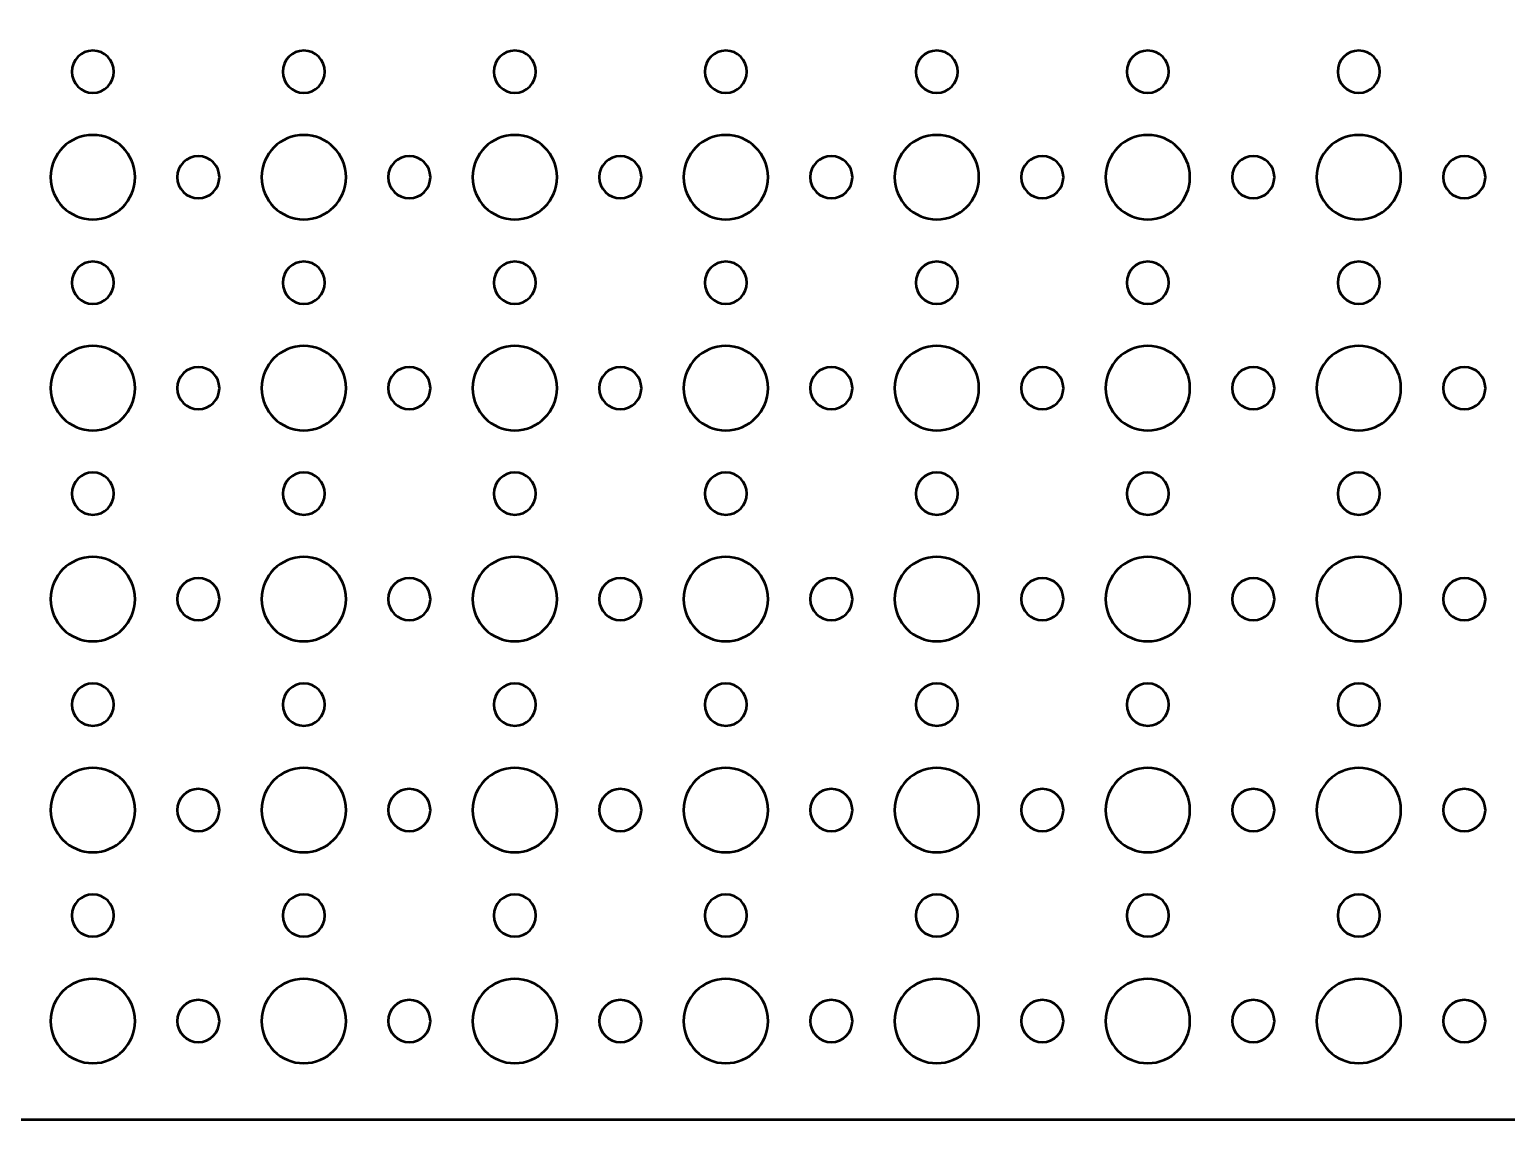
# Model space of a CAD drawing. Header units: centimetres. Extents: x -42 to 42, y -29.9 to 29.9.
# Drawn here: x -31.2 to -20.7, y -29.95 to -22.2 of the extents above; entities that cross this region are included whole.
import ezdxf

# ---------------------------------------------------------------- set-up
doc = ezdxf.new("R2010")
doc.units = ezdxf.units.CM
doc.header["$MEASUREMENT"] = 0
doc.layers.add('Layer 1', color=7, linetype='Continuous')

msp = doc.modelspace()

# ---------------------------------------------------------------- linework, layer by layer
at = {"layer": 'Layer 1', "lineweight": 53}
for points, knots in [([(41.95, 29.45), (41.95, 29.45), (41.95, -29.45), (41.95, -29.45), (41.95, -29.45), (41.95, -29.72614), (41.72614, -29.95), (41.45, -29.95), (41.45, -29.95), (41.45, -29.95), (-41.45, -29.95), (-41.45, -29.95), (-41.45, -29.95), (-41.72614, -29.95), (-41.95, -29.72614), (-41.95, -29.45), (-41.95, -29.45), (-41.95, -29.45), (-41.95, 29.45), (-41.95, 29.45), (-41.95, 29.45), (-41.95, 29.72614), (-41.72614, 29.95), (-41.45, 29.95), (-41.45, 29.95), (-41.45, 29.95), (41.45, 29.95), (41.45, 29.95), (41.45, 29.95), (41.72614, 29.95), (41.95, 29.72614), (41.95, 29.45)], [0, 0, 0, 0, 0.11111111, 0.11111111, 0.11111111, 0.11111111, 0.22222222, 0.22222222, 0.22222222, 0.22222222, 0.33333333, 0.33333333, 0.33333333, 0.33333333, 0.44444444, 0.44444444, 0.44444444, 0.44444444, 0.55555556, 0.55555556, 0.55555556, 0.55555556, 0.66666667, 0.66666667, 0.66666667, 0.66666667, 0.77777778, 0.77777778, 0.77777778, 0.77777778, 1, 1, 1, 1]), ([(-30.75, -22.65), (-30.83284, -22.65), (-30.9, -22.58284), (-30.9, -22.5), (-30.9, -22.5), (-30.9, -22.41716), (-30.83284, -22.35), (-30.75, -22.35), (-30.75, -22.35), (-30.66716, -22.35), (-30.6, -22.41716), (-30.6, -22.5), (-30.6, -22.5), (-30.6, -22.58284), (-30.66716, -22.65), (-30.75, -22.65)], [0, 0, 0, 0, 0.2, 0.2, 0.2, 0.2, 0.4, 0.4, 0.4, 0.4, 0.6, 0.6, 0.6, 0.6, 1, 1, 1, 1]), ([(-29.25, -22.65), (-29.33284, -22.65), (-29.4, -22.58284), (-29.4, -22.5), (-29.4, -22.5), (-29.4, -22.41716), (-29.33284, -22.35), (-29.25, -22.35), (-29.25, -22.35), (-29.16716, -22.35), (-29.1, -22.41716), (-29.1, -22.5), (-29.1, -22.5), (-29.1, -22.58284), (-29.16716, -22.65), (-29.25, -22.65)], [0, 0, 0, 0, 0.2, 0.2, 0.2, 0.2, 0.4, 0.4, 0.4, 0.4, 0.6, 0.6, 0.6, 0.6, 1, 1, 1, 1]), ([(-27.75, -22.65), (-27.83284, -22.65), (-27.9, -22.58284), (-27.9, -22.5), (-27.9, -22.5), (-27.9, -22.41716), (-27.83284, -22.35), (-27.75, -22.35), (-27.75, -22.35), (-27.66716, -22.35), (-27.6, -22.41716), (-27.6, -22.5), (-27.6, -22.5), (-27.6, -22.58284), (-27.66716, -22.65), (-27.75, -22.65)], [0, 0, 0, 0, 0.2, 0.2, 0.2, 0.2, 0.4, 0.4, 0.4, 0.4, 0.6, 0.6, 0.6, 0.6, 1, 1, 1, 1]), ([(-26.25, -22.65), (-26.33284, -22.65), (-26.4, -22.58284), (-26.4, -22.5), (-26.4, -22.5), (-26.4, -22.41716), (-26.33284, -22.35), (-26.25, -22.35), (-26.25, -22.35), (-26.16716, -22.35), (-26.1, -22.41716), (-26.1, -22.5), (-26.1, -22.5), (-26.1, -22.58284), (-26.16716, -22.65), (-26.25, -22.65)], [0, 0, 0, 0, 0.2, 0.2, 0.2, 0.2, 0.4, 0.4, 0.4, 0.4, 0.6, 0.6, 0.6, 0.6, 1, 1, 1, 1]), ([(-24.75, -22.65), (-24.83284, -22.65), (-24.9, -22.58284), (-24.9, -22.5), (-24.9, -22.5), (-24.9, -22.41716), (-24.83284, -22.35), (-24.75, -22.35), (-24.75, -22.35), (-24.66716, -22.35), (-24.6, -22.41716), (-24.6, -22.5), (-24.6, -22.5), (-24.6, -22.58284), (-24.66716, -22.65), (-24.75, -22.65)], [0, 0, 0, 0, 0.2, 0.2, 0.2, 0.2, 0.4, 0.4, 0.4, 0.4, 0.6, 0.6, 0.6, 0.6, 1, 1, 1, 1]), ([(-23.25, -22.65), (-23.33284, -22.65), (-23.4, -22.58284), (-23.4, -22.5), (-23.4, -22.5), (-23.4, -22.41716), (-23.33284, -22.35), (-23.25, -22.35), (-23.25, -22.35), (-23.16716, -22.35), (-23.1, -22.41716), (-23.1, -22.5), (-23.1, -22.5), (-23.1, -22.58284), (-23.16716, -22.65), (-23.25, -22.65)], [0, 0, 0, 0, 0.2, 0.2, 0.2, 0.2, 0.4, 0.4, 0.4, 0.4, 0.6, 0.6, 0.6, 0.6, 1, 1, 1, 1]), ([(-21.75, -22.65), (-21.83284, -22.65), (-21.9, -22.58284), (-21.9, -22.5), (-21.9, -22.5), (-21.9, -22.41716), (-21.83284, -22.35), (-21.75, -22.35), (-21.75, -22.35), (-21.66716, -22.35), (-21.6, -22.41716), (-21.6, -22.5), (-21.6, -22.5), (-21.6, -22.58284), (-21.66716, -22.65), (-21.75, -22.65)], [0, 0, 0, 0, 0.2, 0.2, 0.2, 0.2, 0.4, 0.4, 0.4, 0.4, 0.6, 0.6, 0.6, 0.6, 1, 1, 1, 1]), ([(-30.75, -23.55), (-30.91569, -23.55), (-31.05, -23.41569), (-31.05, -23.25), (-31.05, -23.25), (-31.05, -23.08431), (-30.91569, -22.95), (-30.75, -22.95), (-30.75, -22.95), (-30.58431, -22.95), (-30.45, -23.08431), (-30.45, -23.25), (-30.45, -23.25), (-30.45, -23.41569), (-30.58431, -23.55), (-30.75, -23.55)], [0, 0, 0, 0, 0.2, 0.2, 0.2, 0.2, 0.4, 0.4, 0.4, 0.4, 0.6, 0.6, 0.6, 0.6, 1, 1, 1, 1]), ([(-29.25, -23.55), (-29.41569, -23.55), (-29.55, -23.41569), (-29.55, -23.25), (-29.55, -23.25), (-29.55, -23.08431), (-29.41569, -22.95), (-29.25, -22.95), (-29.25, -22.95), (-29.08431, -22.95), (-28.95, -23.08431), (-28.95, -23.25), (-28.95, -23.25), (-28.95, -23.41569), (-29.08431, -23.55), (-29.25, -23.55)], [0, 0, 0, 0, 0.2, 0.2, 0.2, 0.2, 0.4, 0.4, 0.4, 0.4, 0.6, 0.6, 0.6, 0.6, 1, 1, 1, 1]), ([(-27.75, -23.55), (-27.91569, -23.55), (-28.05, -23.41569), (-28.05, -23.25), (-28.05, -23.25), (-28.05, -23.08431), (-27.91569, -22.95), (-27.75, -22.95), (-27.75, -22.95), (-27.58431, -22.95), (-27.45, -23.08431), (-27.45, -23.25), (-27.45, -23.25), (-27.45, -23.41569), (-27.58431, -23.55), (-27.75, -23.55)], [0, 0, 0, 0, 0.2, 0.2, 0.2, 0.2, 0.4, 0.4, 0.4, 0.4, 0.6, 0.6, 0.6, 0.6, 1, 1, 1, 1]), ([(-26.25, -23.55), (-26.41569, -23.55), (-26.55, -23.41569), (-26.55, -23.25), (-26.55, -23.25), (-26.55, -23.08431), (-26.41569, -22.95), (-26.25, -22.95), (-26.25, -22.95), (-26.08431, -22.95), (-25.95, -23.08431), (-25.95, -23.25), (-25.95, -23.25), (-25.95, -23.41569), (-26.08431, -23.55), (-26.25, -23.55)], [0, 0, 0, 0, 0.2, 0.2, 0.2, 0.2, 0.4, 0.4, 0.4, 0.4, 0.6, 0.6, 0.6, 0.6, 1, 1, 1, 1]), ([(-24.75, -23.55), (-24.91569, -23.55), (-25.05, -23.41569), (-25.05, -23.25), (-25.05, -23.25), (-25.05, -23.08431), (-24.91569, -22.95), (-24.75, -22.95), (-24.75, -22.95), (-24.58431, -22.95), (-24.45, -23.08431), (-24.45, -23.25), (-24.45, -23.25), (-24.45, -23.41569), (-24.58431, -23.55), (-24.75, -23.55)], [0, 0, 0, 0, 0.2, 0.2, 0.2, 0.2, 0.4, 0.4, 0.4, 0.4, 0.6, 0.6, 0.6, 0.6, 1, 1, 1, 1]), ([(-23.25, -23.55), (-23.41569, -23.55), (-23.55, -23.41569), (-23.55, -23.25), (-23.55, -23.25), (-23.55, -23.08431), (-23.41569, -22.95), (-23.25, -22.95), (-23.25, -22.95), (-23.08431, -22.95), (-22.95, -23.08431), (-22.95, -23.25), (-22.95, -23.25), (-22.95, -23.41569), (-23.08431, -23.55), (-23.25, -23.55)], [0, 0, 0, 0, 0.2, 0.2, 0.2, 0.2, 0.4, 0.4, 0.4, 0.4, 0.6, 0.6, 0.6, 0.6, 1, 1, 1, 1]), ([(-21.75, -23.55), (-21.91569, -23.55), (-22.05, -23.41569), (-22.05, -23.25), (-22.05, -23.25), (-22.05, -23.08431), (-21.91569, -22.95), (-21.75, -22.95), (-21.75, -22.95), (-21.58431, -22.95), (-21.45, -23.08431), (-21.45, -23.25), (-21.45, -23.25), (-21.45, -23.41569), (-21.58431, -23.55), (-21.75, -23.55)], [0, 0, 0, 0, 0.2, 0.2, 0.2, 0.2, 0.4, 0.4, 0.4, 0.4, 0.6, 0.6, 0.6, 0.6, 1, 1, 1, 1]), ([(-30, -23.4), (-30.08284, -23.4), (-30.15, -23.33284), (-30.15, -23.25), (-30.15, -23.25), (-30.15, -23.16716), (-30.08284, -23.1), (-30, -23.1), (-30, -23.1), (-29.91716, -23.1), (-29.85, -23.16716), (-29.85, -23.25), (-29.85, -23.25), (-29.85, -23.33284), (-29.91716, -23.4), (-30, -23.4)], [0, 0, 0, 0, 0.2, 0.2, 0.2, 0.2, 0.4, 0.4, 0.4, 0.4, 0.6, 0.6, 0.6, 0.6, 1, 1, 1, 1]), ([(-28.5, -23.4), (-28.58284, -23.4), (-28.65, -23.33284), (-28.65, -23.25), (-28.65, -23.25), (-28.65, -23.16716), (-28.58284, -23.1), (-28.5, -23.1), (-28.5, -23.1), (-28.41716, -23.1), (-28.35, -23.16716), (-28.35, -23.25), (-28.35, -23.25), (-28.35, -23.33284), (-28.41716, -23.4), (-28.5, -23.4)], [0, 0, 0, 0, 0.2, 0.2, 0.2, 0.2, 0.4, 0.4, 0.4, 0.4, 0.6, 0.6, 0.6, 0.6, 1, 1, 1, 1]), ([(-27, -23.4), (-27.08284, -23.4), (-27.15, -23.33284), (-27.15, -23.25), (-27.15, -23.25), (-27.15, -23.16716), (-27.08284, -23.1), (-27, -23.1), (-27, -23.1), (-26.91716, -23.1), (-26.85, -23.16716), (-26.85, -23.25), (-26.85, -23.25), (-26.85, -23.33284), (-26.91716, -23.4), (-27, -23.4)], [0, 0, 0, 0, 0.2, 0.2, 0.2, 0.2, 0.4, 0.4, 0.4, 0.4, 0.6, 0.6, 0.6, 0.6, 1, 1, 1, 1]), ([(-25.5, -23.4), (-25.58284, -23.4), (-25.65, -23.33284), (-25.65, -23.25), (-25.65, -23.25), (-25.65, -23.16716), (-25.58284, -23.1), (-25.5, -23.1), (-25.5, -23.1), (-25.41716, -23.1), (-25.35, -23.16716), (-25.35, -23.25), (-25.35, -23.25), (-25.35, -23.33284), (-25.41716, -23.4), (-25.5, -23.4)], [0, 0, 0, 0, 0.2, 0.2, 0.2, 0.2, 0.4, 0.4, 0.4, 0.4, 0.6, 0.6, 0.6, 0.6, 1, 1, 1, 1]), ([(-24, -23.4), (-24.08284, -23.4), (-24.15, -23.33284), (-24.15, -23.25), (-24.15, -23.25), (-24.15, -23.16716), (-24.08284, -23.1), (-24, -23.1), (-24, -23.1), (-23.91716, -23.1), (-23.85, -23.16716), (-23.85, -23.25), (-23.85, -23.25), (-23.85, -23.33284), (-23.91716, -23.4), (-24, -23.4)], [0, 0, 0, 0, 0.2, 0.2, 0.2, 0.2, 0.4, 0.4, 0.4, 0.4, 0.6, 0.6, 0.6, 0.6, 1, 1, 1, 1]), ([(-22.5, -23.4), (-22.58284, -23.4), (-22.65, -23.33284), (-22.65, -23.25), (-22.65, -23.25), (-22.65, -23.16716), (-22.58284, -23.1), (-22.5, -23.1), (-22.5, -23.1), (-22.41716, -23.1), (-22.35, -23.16716), (-22.35, -23.25), (-22.35, -23.25), (-22.35, -23.33284), (-22.41716, -23.4), (-22.5, -23.4)], [0, 0, 0, 0, 0.2, 0.2, 0.2, 0.2, 0.4, 0.4, 0.4, 0.4, 0.6, 0.6, 0.6, 0.6, 1, 1, 1, 1]), ([(-21, -23.4), (-21.08284, -23.4), (-21.15, -23.33284), (-21.15, -23.25), (-21.15, -23.25), (-21.15, -23.16716), (-21.08284, -23.1), (-21, -23.1), (-21, -23.1), (-20.91716, -23.1), (-20.85, -23.16716), (-20.85, -23.25), (-20.85, -23.25), (-20.85, -23.33284), (-20.91716, -23.4), (-21, -23.4)], [0, 0, 0, 0, 0.2, 0.2, 0.2, 0.2, 0.4, 0.4, 0.4, 0.4, 0.6, 0.6, 0.6, 0.6, 1, 1, 1, 1]), ([(-30.75, -24.15), (-30.83284, -24.15), (-30.9, -24.08284), (-30.9, -24), (-30.9, -24), (-30.9, -23.91716), (-30.83284, -23.85), (-30.75, -23.85), (-30.75, -23.85), (-30.66716, -23.85), (-30.6, -23.91716), (-30.6, -24), (-30.6, -24), (-30.6, -24.08284), (-30.66716, -24.15), (-30.75, -24.15)], [0, 0, 0, 0, 0.2, 0.2, 0.2, 0.2, 0.4, 0.4, 0.4, 0.4, 0.6, 0.6, 0.6, 0.6, 1, 1, 1, 1]), ([(-29.25, -24.15), (-29.33284, -24.15), (-29.4, -24.08284), (-29.4, -24), (-29.4, -24), (-29.4, -23.91716), (-29.33284, -23.85), (-29.25, -23.85), (-29.25, -23.85), (-29.16716, -23.85), (-29.1, -23.91716), (-29.1, -24), (-29.1, -24), (-29.1, -24.08284), (-29.16716, -24.15), (-29.25, -24.15)], [0, 0, 0, 0, 0.2, 0.2, 0.2, 0.2, 0.4, 0.4, 0.4, 0.4, 0.6, 0.6, 0.6, 0.6, 1, 1, 1, 1]), ([(-27.75, -24.15), (-27.83284, -24.15), (-27.9, -24.08284), (-27.9, -24), (-27.9, -24), (-27.9, -23.91716), (-27.83284, -23.85), (-27.75, -23.85), (-27.75, -23.85), (-27.66716, -23.85), (-27.6, -23.91716), (-27.6, -24), (-27.6, -24), (-27.6, -24.08284), (-27.66716, -24.15), (-27.75, -24.15)], [0, 0, 0, 0, 0.2, 0.2, 0.2, 0.2, 0.4, 0.4, 0.4, 0.4, 0.6, 0.6, 0.6, 0.6, 1, 1, 1, 1]), ([(-26.25, -24.15), (-26.33284, -24.15), (-26.4, -24.08284), (-26.4, -24), (-26.4, -24), (-26.4, -23.91716), (-26.33284, -23.85), (-26.25, -23.85), (-26.25, -23.85), (-26.16716, -23.85), (-26.1, -23.91716), (-26.1, -24), (-26.1, -24), (-26.1, -24.08284), (-26.16716, -24.15), (-26.25, -24.15)], [0, 0, 0, 0, 0.2, 0.2, 0.2, 0.2, 0.4, 0.4, 0.4, 0.4, 0.6, 0.6, 0.6, 0.6, 1, 1, 1, 1]), ([(-24.75, -24.15), (-24.83284, -24.15), (-24.9, -24.08284), (-24.9, -24), (-24.9, -24), (-24.9, -23.91716), (-24.83284, -23.85), (-24.75, -23.85), (-24.75, -23.85), (-24.66716, -23.85), (-24.6, -23.91716), (-24.6, -24), (-24.6, -24), (-24.6, -24.08284), (-24.66716, -24.15), (-24.75, -24.15)], [0, 0, 0, 0, 0.2, 0.2, 0.2, 0.2, 0.4, 0.4, 0.4, 0.4, 0.6, 0.6, 0.6, 0.6, 1, 1, 1, 1]), ([(-23.25, -24.15), (-23.33284, -24.15), (-23.4, -24.08284), (-23.4, -24), (-23.4, -24), (-23.4, -23.91716), (-23.33284, -23.85), (-23.25, -23.85), (-23.25, -23.85), (-23.16716, -23.85), (-23.1, -23.91716), (-23.1, -24), (-23.1, -24), (-23.1, -24.08284), (-23.16716, -24.15), (-23.25, -24.15)], [0, 0, 0, 0, 0.2, 0.2, 0.2, 0.2, 0.4, 0.4, 0.4, 0.4, 0.6, 0.6, 0.6, 0.6, 1, 1, 1, 1]), ([(-21.75, -24.15), (-21.83284, -24.15), (-21.9, -24.08284), (-21.9, -24), (-21.9, -24), (-21.9, -23.91716), (-21.83284, -23.85), (-21.75, -23.85), (-21.75, -23.85), (-21.66716, -23.85), (-21.6, -23.91716), (-21.6, -24), (-21.6, -24), (-21.6, -24.08284), (-21.66716, -24.15), (-21.75, -24.15)], [0, 0, 0, 0, 0.2, 0.2, 0.2, 0.2, 0.4, 0.4, 0.4, 0.4, 0.6, 0.6, 0.6, 0.6, 1, 1, 1, 1]), ([(-30.75, -25.05), (-30.91569, -25.05), (-31.05, -24.91569), (-31.05, -24.75), (-31.05, -24.75), (-31.05, -24.58431), (-30.91569, -24.45), (-30.75, -24.45), (-30.75, -24.45), (-30.58431, -24.45), (-30.45, -24.58431), (-30.45, -24.75), (-30.45, -24.75), (-30.45, -24.91569), (-30.58431, -25.05), (-30.75, -25.05)], [0, 0, 0, 0, 0.2, 0.2, 0.2, 0.2, 0.4, 0.4, 0.4, 0.4, 0.6, 0.6, 0.6, 0.6, 1, 1, 1, 1]), ([(-29.25, -25.05), (-29.41569, -25.05), (-29.55, -24.91569), (-29.55, -24.75), (-29.55, -24.75), (-29.55, -24.58431), (-29.41569, -24.45), (-29.25, -24.45), (-29.25, -24.45), (-29.08431, -24.45), (-28.95, -24.58431), (-28.95, -24.75), (-28.95, -24.75), (-28.95, -24.91569), (-29.08431, -25.05), (-29.25, -25.05)], [0, 0, 0, 0, 0.2, 0.2, 0.2, 0.2, 0.4, 0.4, 0.4, 0.4, 0.6, 0.6, 0.6, 0.6, 1, 1, 1, 1]), ([(-27.75, -25.05), (-27.91569, -25.05), (-28.05, -24.91569), (-28.05, -24.75), (-28.05, -24.75), (-28.05, -24.58431), (-27.91569, -24.45), (-27.75, -24.45), (-27.75, -24.45), (-27.58431, -24.45), (-27.45, -24.58431), (-27.45, -24.75), (-27.45, -24.75), (-27.45, -24.91569), (-27.58431, -25.05), (-27.75, -25.05)], [0, 0, 0, 0, 0.2, 0.2, 0.2, 0.2, 0.4, 0.4, 0.4, 0.4, 0.6, 0.6, 0.6, 0.6, 1, 1, 1, 1]), ([(-26.25, -25.05), (-26.41569, -25.05), (-26.55, -24.91569), (-26.55, -24.75), (-26.55, -24.75), (-26.55, -24.58431), (-26.41569, -24.45), (-26.25, -24.45), (-26.25, -24.45), (-26.08431, -24.45), (-25.95, -24.58431), (-25.95, -24.75), (-25.95, -24.75), (-25.95, -24.91569), (-26.08431, -25.05), (-26.25, -25.05)], [0, 0, 0, 0, 0.2, 0.2, 0.2, 0.2, 0.4, 0.4, 0.4, 0.4, 0.6, 0.6, 0.6, 0.6, 1, 1, 1, 1]), ([(-24.75, -25.05), (-24.91569, -25.05), (-25.05, -24.91569), (-25.05, -24.75), (-25.05, -24.75), (-25.05, -24.58431), (-24.91569, -24.45), (-24.75, -24.45), (-24.75, -24.45), (-24.58431, -24.45), (-24.45, -24.58431), (-24.45, -24.75), (-24.45, -24.75), (-24.45, -24.91569), (-24.58431, -25.05), (-24.75, -25.05)], [0, 0, 0, 0, 0.2, 0.2, 0.2, 0.2, 0.4, 0.4, 0.4, 0.4, 0.6, 0.6, 0.6, 0.6, 1, 1, 1, 1]), ([(-23.25, -25.05), (-23.41569, -25.05), (-23.55, -24.91569), (-23.55, -24.75), (-23.55, -24.75), (-23.55, -24.58431), (-23.41569, -24.45), (-23.25, -24.45), (-23.25, -24.45), (-23.08431, -24.45), (-22.95, -24.58431), (-22.95, -24.75), (-22.95, -24.75), (-22.95, -24.91569), (-23.08431, -25.05), (-23.25, -25.05)], [0, 0, 0, 0, 0.2, 0.2, 0.2, 0.2, 0.4, 0.4, 0.4, 0.4, 0.6, 0.6, 0.6, 0.6, 1, 1, 1, 1]), ([(-21.75, -25.05), (-21.91569, -25.05), (-22.05, -24.91569), (-22.05, -24.75), (-22.05, -24.75), (-22.05, -24.58431), (-21.91569, -24.45), (-21.75, -24.45), (-21.75, -24.45), (-21.58431, -24.45), (-21.45, -24.58431), (-21.45, -24.75), (-21.45, -24.75), (-21.45, -24.91569), (-21.58431, -25.05), (-21.75, -25.05)], [0, 0, 0, 0, 0.2, 0.2, 0.2, 0.2, 0.4, 0.4, 0.4, 0.4, 0.6, 0.6, 0.6, 0.6, 1, 1, 1, 1]), ([(-30, -24.9), (-30.08284, -24.9), (-30.15, -24.83284), (-30.15, -24.75), (-30.15, -24.75), (-30.15, -24.66716), (-30.08284, -24.6), (-30, -24.6), (-30, -24.6), (-29.91716, -24.6), (-29.85, -24.66716), (-29.85, -24.75), (-29.85, -24.75), (-29.85, -24.83284), (-29.91716, -24.9), (-30, -24.9)], [0, 0, 0, 0, 0.2, 0.2, 0.2, 0.2, 0.4, 0.4, 0.4, 0.4, 0.6, 0.6, 0.6, 0.6, 1, 1, 1, 1]), ([(-28.5, -24.9), (-28.58284, -24.9), (-28.65, -24.83284), (-28.65, -24.75), (-28.65, -24.75), (-28.65, -24.66716), (-28.58284, -24.6), (-28.5, -24.6), (-28.5, -24.6), (-28.41716, -24.6), (-28.35, -24.66716), (-28.35, -24.75), (-28.35, -24.75), (-28.35, -24.83284), (-28.41716, -24.9), (-28.5, -24.9)], [0, 0, 0, 0, 0.2, 0.2, 0.2, 0.2, 0.4, 0.4, 0.4, 0.4, 0.6, 0.6, 0.6, 0.6, 1, 1, 1, 1]), ([(-27, -24.9), (-27.08284, -24.9), (-27.15, -24.83284), (-27.15, -24.75), (-27.15, -24.75), (-27.15, -24.66716), (-27.08284, -24.6), (-27, -24.6), (-27, -24.6), (-26.91716, -24.6), (-26.85, -24.66716), (-26.85, -24.75), (-26.85, -24.75), (-26.85, -24.83284), (-26.91716, -24.9), (-27, -24.9)], [0, 0, 0, 0, 0.2, 0.2, 0.2, 0.2, 0.4, 0.4, 0.4, 0.4, 0.6, 0.6, 0.6, 0.6, 1, 1, 1, 1]), ([(-25.5, -24.9), (-25.58284, -24.9), (-25.65, -24.83284), (-25.65, -24.75), (-25.65, -24.75), (-25.65, -24.66716), (-25.58284, -24.6), (-25.5, -24.6), (-25.5, -24.6), (-25.41716, -24.6), (-25.35, -24.66716), (-25.35, -24.75), (-25.35, -24.75), (-25.35, -24.83284), (-25.41716, -24.9), (-25.5, -24.9)], [0, 0, 0, 0, 0.2, 0.2, 0.2, 0.2, 0.4, 0.4, 0.4, 0.4, 0.6, 0.6, 0.6, 0.6, 1, 1, 1, 1]), ([(-24, -24.9), (-24.08284, -24.9), (-24.15, -24.83284), (-24.15, -24.75), (-24.15, -24.75), (-24.15, -24.66716), (-24.08284, -24.6), (-24, -24.6), (-24, -24.6), (-23.91716, -24.6), (-23.85, -24.66716), (-23.85, -24.75), (-23.85, -24.75), (-23.85, -24.83284), (-23.91716, -24.9), (-24, -24.9)], [0, 0, 0, 0, 0.2, 0.2, 0.2, 0.2, 0.4, 0.4, 0.4, 0.4, 0.6, 0.6, 0.6, 0.6, 1, 1, 1, 1]), ([(-22.5, -24.9), (-22.58284, -24.9), (-22.65, -24.83284), (-22.65, -24.75), (-22.65, -24.75), (-22.65, -24.66716), (-22.58284, -24.6), (-22.5, -24.6), (-22.5, -24.6), (-22.41716, -24.6), (-22.35, -24.66716), (-22.35, -24.75), (-22.35, -24.75), (-22.35, -24.83284), (-22.41716, -24.9), (-22.5, -24.9)], [0, 0, 0, 0, 0.2, 0.2, 0.2, 0.2, 0.4, 0.4, 0.4, 0.4, 0.6, 0.6, 0.6, 0.6, 1, 1, 1, 1]), ([(-21, -24.9), (-21.08284, -24.9), (-21.15, -24.83284), (-21.15, -24.75), (-21.15, -24.75), (-21.15, -24.66716), (-21.08284, -24.6), (-21, -24.6), (-21, -24.6), (-20.91716, -24.6), (-20.85, -24.66716), (-20.85, -24.75), (-20.85, -24.75), (-20.85, -24.83284), (-20.91716, -24.9), (-21, -24.9)], [0, 0, 0, 0, 0.2, 0.2, 0.2, 0.2, 0.4, 0.4, 0.4, 0.4, 0.6, 0.6, 0.6, 0.6, 1, 1, 1, 1]), ([(-30.75, -25.65), (-30.83284, -25.65), (-30.9, -25.58284), (-30.9, -25.5), (-30.9, -25.5), (-30.9, -25.41716), (-30.83284, -25.35), (-30.75, -25.35), (-30.75, -25.35), (-30.66716, -25.35), (-30.6, -25.41716), (-30.6, -25.5), (-30.6, -25.5), (-30.6, -25.58284), (-30.66716, -25.65), (-30.75, -25.65)], [0, 0, 0, 0, 0.2, 0.2, 0.2, 0.2, 0.4, 0.4, 0.4, 0.4, 0.6, 0.6, 0.6, 0.6, 1, 1, 1, 1]), ([(-29.25, -25.65), (-29.33284, -25.65), (-29.4, -25.58284), (-29.4, -25.5), (-29.4, -25.5), (-29.4, -25.41716), (-29.33284, -25.35), (-29.25, -25.35), (-29.25, -25.35), (-29.16716, -25.35), (-29.1, -25.41716), (-29.1, -25.5), (-29.1, -25.5), (-29.1, -25.58284), (-29.16716, -25.65), (-29.25, -25.65)], [0, 0, 0, 0, 0.2, 0.2, 0.2, 0.2, 0.4, 0.4, 0.4, 0.4, 0.6, 0.6, 0.6, 0.6, 1, 1, 1, 1]), ([(-27.75, -25.65), (-27.83284, -25.65), (-27.9, -25.58284), (-27.9, -25.5), (-27.9, -25.5), (-27.9, -25.41716), (-27.83284, -25.35), (-27.75, -25.35), (-27.75, -25.35), (-27.66716, -25.35), (-27.6, -25.41716), (-27.6, -25.5), (-27.6, -25.5), (-27.6, -25.58284), (-27.66716, -25.65), (-27.75, -25.65)], [0, 0, 0, 0, 0.2, 0.2, 0.2, 0.2, 0.4, 0.4, 0.4, 0.4, 0.6, 0.6, 0.6, 0.6, 1, 1, 1, 1]), ([(-26.25, -25.65), (-26.33284, -25.65), (-26.4, -25.58284), (-26.4, -25.5), (-26.4, -25.5), (-26.4, -25.41716), (-26.33284, -25.35), (-26.25, -25.35), (-26.25, -25.35), (-26.16716, -25.35), (-26.1, -25.41716), (-26.1, -25.5), (-26.1, -25.5), (-26.1, -25.58284), (-26.16716, -25.65), (-26.25, -25.65)], [0, 0, 0, 0, 0.2, 0.2, 0.2, 0.2, 0.4, 0.4, 0.4, 0.4, 0.6, 0.6, 0.6, 0.6, 1, 1, 1, 1]), ([(-24.75, -25.65), (-24.83284, -25.65), (-24.9, -25.58284), (-24.9, -25.5), (-24.9, -25.5), (-24.9, -25.41716), (-24.83284, -25.35), (-24.75, -25.35), (-24.75, -25.35), (-24.66716, -25.35), (-24.6, -25.41716), (-24.6, -25.5), (-24.6, -25.5), (-24.6, -25.58284), (-24.66716, -25.65), (-24.75, -25.65)], [0, 0, 0, 0, 0.2, 0.2, 0.2, 0.2, 0.4, 0.4, 0.4, 0.4, 0.6, 0.6, 0.6, 0.6, 1, 1, 1, 1]), ([(-23.25, -25.65), (-23.33284, -25.65), (-23.4, -25.58284), (-23.4, -25.5), (-23.4, -25.5), (-23.4, -25.41716), (-23.33284, -25.35), (-23.25, -25.35), (-23.25, -25.35), (-23.16716, -25.35), (-23.1, -25.41716), (-23.1, -25.5), (-23.1, -25.5), (-23.1, -25.58284), (-23.16716, -25.65), (-23.25, -25.65)], [0, 0, 0, 0, 0.2, 0.2, 0.2, 0.2, 0.4, 0.4, 0.4, 0.4, 0.6, 0.6, 0.6, 0.6, 1, 1, 1, 1]), ([(-21.75, -25.65), (-21.83284, -25.65), (-21.9, -25.58284), (-21.9, -25.5), (-21.9, -25.5), (-21.9, -25.41716), (-21.83284, -25.35), (-21.75, -25.35), (-21.75, -25.35), (-21.66716, -25.35), (-21.6, -25.41716), (-21.6, -25.5), (-21.6, -25.5), (-21.6, -25.58284), (-21.66716, -25.65), (-21.75, -25.65)], [0, 0, 0, 0, 0.2, 0.2, 0.2, 0.2, 0.4, 0.4, 0.4, 0.4, 0.6, 0.6, 0.6, 0.6, 1, 1, 1, 1]), ([(-30.75, -26.55), (-30.91569, -26.55), (-31.05, -26.41569), (-31.05, -26.25), (-31.05, -26.25), (-31.05, -26.08431), (-30.91569, -25.95), (-30.75, -25.95), (-30.75, -25.95), (-30.58431, -25.95), (-30.45, -26.08431), (-30.45, -26.25), (-30.45, -26.25), (-30.45, -26.41569), (-30.58431, -26.55), (-30.75, -26.55)], [0, 0, 0, 0, 0.2, 0.2, 0.2, 0.2, 0.4, 0.4, 0.4, 0.4, 0.6, 0.6, 0.6, 0.6, 1, 1, 1, 1]), ([(-29.25, -26.55), (-29.41569, -26.55), (-29.55, -26.41569), (-29.55, -26.25), (-29.55, -26.25), (-29.55, -26.08431), (-29.41569, -25.95), (-29.25, -25.95), (-29.25, -25.95), (-29.08431, -25.95), (-28.95, -26.08431), (-28.95, -26.25), (-28.95, -26.25), (-28.95, -26.41569), (-29.08431, -26.55), (-29.25, -26.55)], [0, 0, 0, 0, 0.2, 0.2, 0.2, 0.2, 0.4, 0.4, 0.4, 0.4, 0.6, 0.6, 0.6, 0.6, 1, 1, 1, 1]), ([(-27.75, -26.55), (-27.91569, -26.55), (-28.05, -26.41569), (-28.05, -26.25), (-28.05, -26.25), (-28.05, -26.08431), (-27.91569, -25.95), (-27.75, -25.95), (-27.75, -25.95), (-27.58431, -25.95), (-27.45, -26.08431), (-27.45, -26.25), (-27.45, -26.25), (-27.45, -26.41569), (-27.58431, -26.55), (-27.75, -26.55)], [0, 0, 0, 0, 0.2, 0.2, 0.2, 0.2, 0.4, 0.4, 0.4, 0.4, 0.6, 0.6, 0.6, 0.6, 1, 1, 1, 1]), ([(-26.25, -26.55), (-26.41569, -26.55), (-26.55, -26.41569), (-26.55, -26.25), (-26.55, -26.25), (-26.55, -26.08431), (-26.41569, -25.95), (-26.25, -25.95), (-26.25, -25.95), (-26.08431, -25.95), (-25.95, -26.08431), (-25.95, -26.25), (-25.95, -26.25), (-25.95, -26.41569), (-26.08431, -26.55), (-26.25, -26.55)], [0, 0, 0, 0, 0.2, 0.2, 0.2, 0.2, 0.4, 0.4, 0.4, 0.4, 0.6, 0.6, 0.6, 0.6, 1, 1, 1, 1]), ([(-24.75, -26.55), (-24.91569, -26.55), (-25.05, -26.41569), (-25.05, -26.25), (-25.05, -26.25), (-25.05, -26.08431), (-24.91569, -25.95), (-24.75, -25.95), (-24.75, -25.95), (-24.58431, -25.95), (-24.45, -26.08431), (-24.45, -26.25), (-24.45, -26.25), (-24.45, -26.41569), (-24.58431, -26.55), (-24.75, -26.55)], [0, 0, 0, 0, 0.2, 0.2, 0.2, 0.2, 0.4, 0.4, 0.4, 0.4, 0.6, 0.6, 0.6, 0.6, 1, 1, 1, 1]), ([(-23.25, -26.55), (-23.41569, -26.55), (-23.55, -26.41569), (-23.55, -26.25), (-23.55, -26.25), (-23.55, -26.08431), (-23.41569, -25.95), (-23.25, -25.95), (-23.25, -25.95), (-23.08431, -25.95), (-22.95, -26.08431), (-22.95, -26.25), (-22.95, -26.25), (-22.95, -26.41569), (-23.08431, -26.55), (-23.25, -26.55)], [0, 0, 0, 0, 0.2, 0.2, 0.2, 0.2, 0.4, 0.4, 0.4, 0.4, 0.6, 0.6, 0.6, 0.6, 1, 1, 1, 1]), ([(-21.75, -26.55), (-21.91569, -26.55), (-22.05, -26.41569), (-22.05, -26.25), (-22.05, -26.25), (-22.05, -26.08431), (-21.91569, -25.95), (-21.75, -25.95), (-21.75, -25.95), (-21.58431, -25.95), (-21.45, -26.08431), (-21.45, -26.25), (-21.45, -26.25), (-21.45, -26.41569), (-21.58431, -26.55), (-21.75, -26.55)], [0, 0, 0, 0, 0.2, 0.2, 0.2, 0.2, 0.4, 0.4, 0.4, 0.4, 0.6, 0.6, 0.6, 0.6, 1, 1, 1, 1]), ([(-30, -26.4), (-30.08284, -26.4), (-30.15, -26.33284), (-30.15, -26.25), (-30.15, -26.25), (-30.15, -26.16716), (-30.08284, -26.1), (-30, -26.1), (-30, -26.1), (-29.91716, -26.1), (-29.85, -26.16716), (-29.85, -26.25), (-29.85, -26.25), (-29.85, -26.33284), (-29.91716, -26.4), (-30, -26.4)], [0, 0, 0, 0, 0.2, 0.2, 0.2, 0.2, 0.4, 0.4, 0.4, 0.4, 0.6, 0.6, 0.6, 0.6, 1, 1, 1, 1]), ([(-28.5, -26.4), (-28.58284, -26.4), (-28.65, -26.33284), (-28.65, -26.25), (-28.65, -26.25), (-28.65, -26.16716), (-28.58284, -26.1), (-28.5, -26.1), (-28.5, -26.1), (-28.41716, -26.1), (-28.35, -26.16716), (-28.35, -26.25), (-28.35, -26.25), (-28.35, -26.33284), (-28.41716, -26.4), (-28.5, -26.4)], [0, 0, 0, 0, 0.2, 0.2, 0.2, 0.2, 0.4, 0.4, 0.4, 0.4, 0.6, 0.6, 0.6, 0.6, 1, 1, 1, 1]), ([(-27, -26.4), (-27.08284, -26.4), (-27.15, -26.33284), (-27.15, -26.25), (-27.15, -26.25), (-27.15, -26.16716), (-27.08284, -26.1), (-27, -26.1), (-27, -26.1), (-26.91716, -26.1), (-26.85, -26.16716), (-26.85, -26.25), (-26.85, -26.25), (-26.85, -26.33284), (-26.91716, -26.4), (-27, -26.4)], [0, 0, 0, 0, 0.2, 0.2, 0.2, 0.2, 0.4, 0.4, 0.4, 0.4, 0.6, 0.6, 0.6, 0.6, 1, 1, 1, 1]), ([(-25.5, -26.4), (-25.58284, -26.4), (-25.65, -26.33284), (-25.65, -26.25), (-25.65, -26.25), (-25.65, -26.16716), (-25.58284, -26.1), (-25.5, -26.1), (-25.5, -26.1), (-25.41716, -26.1), (-25.35, -26.16716), (-25.35, -26.25), (-25.35, -26.25), (-25.35, -26.33284), (-25.41716, -26.4), (-25.5, -26.4)], [0, 0, 0, 0, 0.2, 0.2, 0.2, 0.2, 0.4, 0.4, 0.4, 0.4, 0.6, 0.6, 0.6, 0.6, 1, 1, 1, 1]), ([(-24, -26.4), (-24.08284, -26.4), (-24.15, -26.33284), (-24.15, -26.25), (-24.15, -26.25), (-24.15, -26.16716), (-24.08284, -26.1), (-24, -26.1), (-24, -26.1), (-23.91716, -26.1), (-23.85, -26.16716), (-23.85, -26.25), (-23.85, -26.25), (-23.85, -26.33284), (-23.91716, -26.4), (-24, -26.4)], [0, 0, 0, 0, 0.2, 0.2, 0.2, 0.2, 0.4, 0.4, 0.4, 0.4, 0.6, 0.6, 0.6, 0.6, 1, 1, 1, 1]), ([(-22.5, -26.4), (-22.58284, -26.4), (-22.65, -26.33284), (-22.65, -26.25), (-22.65, -26.25), (-22.65, -26.16716), (-22.58284, -26.1), (-22.5, -26.1), (-22.5, -26.1), (-22.41716, -26.1), (-22.35, -26.16716), (-22.35, -26.25), (-22.35, -26.25), (-22.35, -26.33284), (-22.41716, -26.4), (-22.5, -26.4)], [0, 0, 0, 0, 0.2, 0.2, 0.2, 0.2, 0.4, 0.4, 0.4, 0.4, 0.6, 0.6, 0.6, 0.6, 1, 1, 1, 1]), ([(-21, -26.4), (-21.08284, -26.4), (-21.15, -26.33284), (-21.15, -26.25), (-21.15, -26.25), (-21.15, -26.16716), (-21.08284, -26.1), (-21, -26.1), (-21, -26.1), (-20.91716, -26.1), (-20.85, -26.16716), (-20.85, -26.25), (-20.85, -26.25), (-20.85, -26.33284), (-20.91716, -26.4), (-21, -26.4)], [0, 0, 0, 0, 0.2, 0.2, 0.2, 0.2, 0.4, 0.4, 0.4, 0.4, 0.6, 0.6, 0.6, 0.6, 1, 1, 1, 1]), ([(-30.75, -27.15), (-30.83284, -27.15), (-30.9, -27.08284), (-30.9, -27), (-30.9, -27), (-30.9, -26.91716), (-30.83284, -26.85), (-30.75, -26.85), (-30.75, -26.85), (-30.66716, -26.85), (-30.6, -26.91716), (-30.6, -27), (-30.6, -27), (-30.6, -27.08284), (-30.66716, -27.15), (-30.75, -27.15)], [0, 0, 0, 0, 0.2, 0.2, 0.2, 0.2, 0.4, 0.4, 0.4, 0.4, 0.6, 0.6, 0.6, 0.6, 1, 1, 1, 1]), ([(-29.25, -27.15), (-29.33284, -27.15), (-29.4, -27.08284), (-29.4, -27), (-29.4, -27), (-29.4, -26.91716), (-29.33284, -26.85), (-29.25, -26.85), (-29.25, -26.85), (-29.16716, -26.85), (-29.1, -26.91716), (-29.1, -27), (-29.1, -27), (-29.1, -27.08284), (-29.16716, -27.15), (-29.25, -27.15)], [0, 0, 0, 0, 0.2, 0.2, 0.2, 0.2, 0.4, 0.4, 0.4, 0.4, 0.6, 0.6, 0.6, 0.6, 1, 1, 1, 1]), ([(-27.75, -27.15), (-27.83284, -27.15), (-27.9, -27.08284), (-27.9, -27), (-27.9, -27), (-27.9, -26.91716), (-27.83284, -26.85), (-27.75, -26.85), (-27.75, -26.85), (-27.66716, -26.85), (-27.6, -26.91716), (-27.6, -27), (-27.6, -27), (-27.6, -27.08284), (-27.66716, -27.15), (-27.75, -27.15)], [0, 0, 0, 0, 0.2, 0.2, 0.2, 0.2, 0.4, 0.4, 0.4, 0.4, 0.6, 0.6, 0.6, 0.6, 1, 1, 1, 1]), ([(-26.25, -27.15), (-26.33284, -27.15), (-26.4, -27.08284), (-26.4, -27), (-26.4, -27), (-26.4, -26.91716), (-26.33284, -26.85), (-26.25, -26.85), (-26.25, -26.85), (-26.16716, -26.85), (-26.1, -26.91716), (-26.1, -27), (-26.1, -27), (-26.1, -27.08284), (-26.16716, -27.15), (-26.25, -27.15)], [0, 0, 0, 0, 0.2, 0.2, 0.2, 0.2, 0.4, 0.4, 0.4, 0.4, 0.6, 0.6, 0.6, 0.6, 1, 1, 1, 1]), ([(-24.75, -27.15), (-24.83284, -27.15), (-24.9, -27.08284), (-24.9, -27), (-24.9, -27), (-24.9, -26.91716), (-24.83284, -26.85), (-24.75, -26.85), (-24.75, -26.85), (-24.66716, -26.85), (-24.6, -26.91716), (-24.6, -27), (-24.6, -27), (-24.6, -27.08284), (-24.66716, -27.15), (-24.75, -27.15)], [0, 0, 0, 0, 0.2, 0.2, 0.2, 0.2, 0.4, 0.4, 0.4, 0.4, 0.6, 0.6, 0.6, 0.6, 1, 1, 1, 1]), ([(-23.25, -27.15), (-23.33284, -27.15), (-23.4, -27.08284), (-23.4, -27), (-23.4, -27), (-23.4, -26.91716), (-23.33284, -26.85), (-23.25, -26.85), (-23.25, -26.85), (-23.16716, -26.85), (-23.1, -26.91716), (-23.1, -27), (-23.1, -27), (-23.1, -27.08284), (-23.16716, -27.15), (-23.25, -27.15)], [0, 0, 0, 0, 0.2, 0.2, 0.2, 0.2, 0.4, 0.4, 0.4, 0.4, 0.6, 0.6, 0.6, 0.6, 1, 1, 1, 1]), ([(-21.75, -27.15), (-21.83284, -27.15), (-21.9, -27.08284), (-21.9, -27), (-21.9, -27), (-21.9, -26.91716), (-21.83284, -26.85), (-21.75, -26.85), (-21.75, -26.85), (-21.66716, -26.85), (-21.6, -26.91716), (-21.6, -27), (-21.6, -27), (-21.6, -27.08284), (-21.66716, -27.15), (-21.75, -27.15)], [0, 0, 0, 0, 0.2, 0.2, 0.2, 0.2, 0.4, 0.4, 0.4, 0.4, 0.6, 0.6, 0.6, 0.6, 1, 1, 1, 1]), ([(-30.75, -28.05), (-30.91569, -28.05), (-31.05, -27.91569), (-31.05, -27.75), (-31.05, -27.75), (-31.05, -27.58431), (-30.91569, -27.45), (-30.75, -27.45), (-30.75, -27.45), (-30.58431, -27.45), (-30.45, -27.58431), (-30.45, -27.75), (-30.45, -27.75), (-30.45, -27.91569), (-30.58431, -28.05), (-30.75, -28.05)], [0, 0, 0, 0, 0.2, 0.2, 0.2, 0.2, 0.4, 0.4, 0.4, 0.4, 0.6, 0.6, 0.6, 0.6, 1, 1, 1, 1]), ([(-29.25, -28.05), (-29.41569, -28.05), (-29.55, -27.91569), (-29.55, -27.75), (-29.55, -27.75), (-29.55, -27.58431), (-29.41569, -27.45), (-29.25, -27.45), (-29.25, -27.45), (-29.08431, -27.45), (-28.95, -27.58431), (-28.95, -27.75), (-28.95, -27.75), (-28.95, -27.91569), (-29.08431, -28.05), (-29.25, -28.05)], [0, 0, 0, 0, 0.2, 0.2, 0.2, 0.2, 0.4, 0.4, 0.4, 0.4, 0.6, 0.6, 0.6, 0.6, 1, 1, 1, 1]), ([(-27.75, -28.05), (-27.91569, -28.05), (-28.05, -27.91569), (-28.05, -27.75), (-28.05, -27.75), (-28.05, -27.58431), (-27.91569, -27.45), (-27.75, -27.45), (-27.75, -27.45), (-27.58431, -27.45), (-27.45, -27.58431), (-27.45, -27.75), (-27.45, -27.75), (-27.45, -27.91569), (-27.58431, -28.05), (-27.75, -28.05)], [0, 0, 0, 0, 0.2, 0.2, 0.2, 0.2, 0.4, 0.4, 0.4, 0.4, 0.6, 0.6, 0.6, 0.6, 1, 1, 1, 1]), ([(-26.25, -28.05), (-26.41569, -28.05), (-26.55, -27.91569), (-26.55, -27.75), (-26.55, -27.75), (-26.55, -27.58431), (-26.41569, -27.45), (-26.25, -27.45), (-26.25, -27.45), (-26.08431, -27.45), (-25.95, -27.58431), (-25.95, -27.75), (-25.95, -27.75), (-25.95, -27.91569), (-26.08431, -28.05), (-26.25, -28.05)], [0, 0, 0, 0, 0.2, 0.2, 0.2, 0.2, 0.4, 0.4, 0.4, 0.4, 0.6, 0.6, 0.6, 0.6, 1, 1, 1, 1]), ([(-24.75, -28.05), (-24.91569, -28.05), (-25.05, -27.91569), (-25.05, -27.75), (-25.05, -27.75), (-25.05, -27.58431), (-24.91569, -27.45), (-24.75, -27.45), (-24.75, -27.45), (-24.58431, -27.45), (-24.45, -27.58431), (-24.45, -27.75), (-24.45, -27.75), (-24.45, -27.91569), (-24.58431, -28.05), (-24.75, -28.05)], [0, 0, 0, 0, 0.2, 0.2, 0.2, 0.2, 0.4, 0.4, 0.4, 0.4, 0.6, 0.6, 0.6, 0.6, 1, 1, 1, 1]), ([(-23.25, -28.05), (-23.41569, -28.05), (-23.55, -27.91569), (-23.55, -27.75), (-23.55, -27.75), (-23.55, -27.58431), (-23.41569, -27.45), (-23.25, -27.45), (-23.25, -27.45), (-23.08431, -27.45), (-22.95, -27.58431), (-22.95, -27.75), (-22.95, -27.75), (-22.95, -27.91569), (-23.08431, -28.05), (-23.25, -28.05)], [0, 0, 0, 0, 0.2, 0.2, 0.2, 0.2, 0.4, 0.4, 0.4, 0.4, 0.6, 0.6, 0.6, 0.6, 1, 1, 1, 1]), ([(-21.75, -28.05), (-21.91569, -28.05), (-22.05, -27.91569), (-22.05, -27.75), (-22.05, -27.75), (-22.05, -27.58431), (-21.91569, -27.45), (-21.75, -27.45), (-21.75, -27.45), (-21.58431, -27.45), (-21.45, -27.58431), (-21.45, -27.75), (-21.45, -27.75), (-21.45, -27.91569), (-21.58431, -28.05), (-21.75, -28.05)], [0, 0, 0, 0, 0.2, 0.2, 0.2, 0.2, 0.4, 0.4, 0.4, 0.4, 0.6, 0.6, 0.6, 0.6, 1, 1, 1, 1]), ([(-30, -27.9), (-30.08284, -27.9), (-30.15, -27.83284), (-30.15, -27.75), (-30.15, -27.75), (-30.15, -27.66716), (-30.08284, -27.6), (-30, -27.6), (-30, -27.6), (-29.91716, -27.6), (-29.85, -27.66716), (-29.85, -27.75), (-29.85, -27.75), (-29.85, -27.83284), (-29.91716, -27.9), (-30, -27.9)], [0, 0, 0, 0, 0.2, 0.2, 0.2, 0.2, 0.4, 0.4, 0.4, 0.4, 0.6, 0.6, 0.6, 0.6, 1, 1, 1, 1]), ([(-28.5, -27.9), (-28.58284, -27.9), (-28.65, -27.83284), (-28.65, -27.75), (-28.65, -27.75), (-28.65, -27.66716), (-28.58284, -27.6), (-28.5, -27.6), (-28.5, -27.6), (-28.41716, -27.6), (-28.35, -27.66716), (-28.35, -27.75), (-28.35, -27.75), (-28.35, -27.83284), (-28.41716, -27.9), (-28.5, -27.9)], [0, 0, 0, 0, 0.2, 0.2, 0.2, 0.2, 0.4, 0.4, 0.4, 0.4, 0.6, 0.6, 0.6, 0.6, 1, 1, 1, 1]), ([(-27, -27.9), (-27.08284, -27.9), (-27.15, -27.83284), (-27.15, -27.75), (-27.15, -27.75), (-27.15, -27.66716), (-27.08284, -27.6), (-27, -27.6), (-27, -27.6), (-26.91716, -27.6), (-26.85, -27.66716), (-26.85, -27.75), (-26.85, -27.75), (-26.85, -27.83284), (-26.91716, -27.9), (-27, -27.9)], [0, 0, 0, 0, 0.2, 0.2, 0.2, 0.2, 0.4, 0.4, 0.4, 0.4, 0.6, 0.6, 0.6, 0.6, 1, 1, 1, 1]), ([(-25.5, -27.9), (-25.58284, -27.9), (-25.65, -27.83284), (-25.65, -27.75), (-25.65, -27.75), (-25.65, -27.66716), (-25.58284, -27.6), (-25.5, -27.6), (-25.5, -27.6), (-25.41716, -27.6), (-25.35, -27.66716), (-25.35, -27.75), (-25.35, -27.75), (-25.35, -27.83284), (-25.41716, -27.9), (-25.5, -27.9)], [0, 0, 0, 0, 0.2, 0.2, 0.2, 0.2, 0.4, 0.4, 0.4, 0.4, 0.6, 0.6, 0.6, 0.6, 1, 1, 1, 1]), ([(-24, -27.9), (-24.08284, -27.9), (-24.15, -27.83284), (-24.15, -27.75), (-24.15, -27.75), (-24.15, -27.66716), (-24.08284, -27.6), (-24, -27.6), (-24, -27.6), (-23.91716, -27.6), (-23.85, -27.66716), (-23.85, -27.75), (-23.85, -27.75), (-23.85, -27.83284), (-23.91716, -27.9), (-24, -27.9)], [0, 0, 0, 0, 0.2, 0.2, 0.2, 0.2, 0.4, 0.4, 0.4, 0.4, 0.6, 0.6, 0.6, 0.6, 1, 1, 1, 1]), ([(-22.5, -27.9), (-22.58284, -27.9), (-22.65, -27.83284), (-22.65, -27.75), (-22.65, -27.75), (-22.65, -27.66716), (-22.58284, -27.6), (-22.5, -27.6), (-22.5, -27.6), (-22.41716, -27.6), (-22.35, -27.66716), (-22.35, -27.75), (-22.35, -27.75), (-22.35, -27.83284), (-22.41716, -27.9), (-22.5, -27.9)], [0, 0, 0, 0, 0.2, 0.2, 0.2, 0.2, 0.4, 0.4, 0.4, 0.4, 0.6, 0.6, 0.6, 0.6, 1, 1, 1, 1]), ([(-21, -27.9), (-21.08284, -27.9), (-21.15, -27.83284), (-21.15, -27.75), (-21.15, -27.75), (-21.15, -27.66716), (-21.08284, -27.6), (-21, -27.6), (-21, -27.6), (-20.91716, -27.6), (-20.85, -27.66716), (-20.85, -27.75), (-20.85, -27.75), (-20.85, -27.83284), (-20.91716, -27.9), (-21, -27.9)], [0, 0, 0, 0, 0.2, 0.2, 0.2, 0.2, 0.4, 0.4, 0.4, 0.4, 0.6, 0.6, 0.6, 0.6, 1, 1, 1, 1]), ([(-30.75, -28.65), (-30.83284, -28.65), (-30.9, -28.58284), (-30.9, -28.5), (-30.9, -28.5), (-30.9, -28.41716), (-30.83284, -28.35), (-30.75, -28.35), (-30.75, -28.35), (-30.66716, -28.35), (-30.6, -28.41716), (-30.6, -28.5), (-30.6, -28.5), (-30.6, -28.58284), (-30.66716, -28.65), (-30.75, -28.65)], [0, 0, 0, 0, 0.2, 0.2, 0.2, 0.2, 0.4, 0.4, 0.4, 0.4, 0.6, 0.6, 0.6, 0.6, 1, 1, 1, 1]), ([(-29.25, -28.65), (-29.33284, -28.65), (-29.4, -28.58284), (-29.4, -28.5), (-29.4, -28.5), (-29.4, -28.41716), (-29.33284, -28.35), (-29.25, -28.35), (-29.25, -28.35), (-29.16716, -28.35), (-29.1, -28.41716), (-29.1, -28.5), (-29.1, -28.5), (-29.1, -28.58284), (-29.16716, -28.65), (-29.25, -28.65)], [0, 0, 0, 0, 0.2, 0.2, 0.2, 0.2, 0.4, 0.4, 0.4, 0.4, 0.6, 0.6, 0.6, 0.6, 1, 1, 1, 1]), ([(-27.75, -28.65), (-27.83284, -28.65), (-27.9, -28.58284), (-27.9, -28.5), (-27.9, -28.5), (-27.9, -28.41716), (-27.83284, -28.35), (-27.75, -28.35), (-27.75, -28.35), (-27.66716, -28.35), (-27.6, -28.41716), (-27.6, -28.5), (-27.6, -28.5), (-27.6, -28.58284), (-27.66716, -28.65), (-27.75, -28.65)], [0, 0, 0, 0, 0.2, 0.2, 0.2, 0.2, 0.4, 0.4, 0.4, 0.4, 0.6, 0.6, 0.6, 0.6, 1, 1, 1, 1]), ([(-26.25, -28.65), (-26.33284, -28.65), (-26.4, -28.58284), (-26.4, -28.5), (-26.4, -28.5), (-26.4, -28.41716), (-26.33284, -28.35), (-26.25, -28.35), (-26.25, -28.35), (-26.16716, -28.35), (-26.1, -28.41716), (-26.1, -28.5), (-26.1, -28.5), (-26.1, -28.58284), (-26.16716, -28.65), (-26.25, -28.65)], [0, 0, 0, 0, 0.2, 0.2, 0.2, 0.2, 0.4, 0.4, 0.4, 0.4, 0.6, 0.6, 0.6, 0.6, 1, 1, 1, 1]), ([(-24.75, -28.65), (-24.83284, -28.65), (-24.9, -28.58284), (-24.9, -28.5), (-24.9, -28.5), (-24.9, -28.41716), (-24.83284, -28.35), (-24.75, -28.35), (-24.75, -28.35), (-24.66716, -28.35), (-24.6, -28.41716), (-24.6, -28.5), (-24.6, -28.5), (-24.6, -28.58284), (-24.66716, -28.65), (-24.75, -28.65)], [0, 0, 0, 0, 0.2, 0.2, 0.2, 0.2, 0.4, 0.4, 0.4, 0.4, 0.6, 0.6, 0.6, 0.6, 1, 1, 1, 1]), ([(-23.25, -28.65), (-23.33284, -28.65), (-23.4, -28.58284), (-23.4, -28.5), (-23.4, -28.5), (-23.4, -28.41716), (-23.33284, -28.35), (-23.25, -28.35), (-23.25, -28.35), (-23.16716, -28.35), (-23.1, -28.41716), (-23.1, -28.5), (-23.1, -28.5), (-23.1, -28.58284), (-23.16716, -28.65), (-23.25, -28.65)], [0, 0, 0, 0, 0.2, 0.2, 0.2, 0.2, 0.4, 0.4, 0.4, 0.4, 0.6, 0.6, 0.6, 0.6, 1, 1, 1, 1]), ([(-21.75, -28.65), (-21.83284, -28.65), (-21.9, -28.58284), (-21.9, -28.5), (-21.9, -28.5), (-21.9, -28.41716), (-21.83284, -28.35), (-21.75, -28.35), (-21.75, -28.35), (-21.66716, -28.35), (-21.6, -28.41716), (-21.6, -28.5), (-21.6, -28.5), (-21.6, -28.58284), (-21.66716, -28.65), (-21.75, -28.65)], [0, 0, 0, 0, 0.2, 0.2, 0.2, 0.2, 0.4, 0.4, 0.4, 0.4, 0.6, 0.6, 0.6, 0.6, 1, 1, 1, 1]), ([(-30.75, -29.55), (-30.91569, -29.55), (-31.05, -29.41569), (-31.05, -29.25), (-31.05, -29.25), (-31.05, -29.08431), (-30.91569, -28.95), (-30.75, -28.95), (-30.75, -28.95), (-30.58431, -28.95), (-30.45, -29.08431), (-30.45, -29.25), (-30.45, -29.25), (-30.45, -29.41569), (-30.58431, -29.55), (-30.75, -29.55)], [0, 0, 0, 0, 0.2, 0.2, 0.2, 0.2, 0.4, 0.4, 0.4, 0.4, 0.6, 0.6, 0.6, 0.6, 1, 1, 1, 1]), ([(-29.25, -29.55), (-29.41569, -29.55), (-29.55, -29.41569), (-29.55, -29.25), (-29.55, -29.25), (-29.55, -29.08431), (-29.41569, -28.95), (-29.25, -28.95), (-29.25, -28.95), (-29.08431, -28.95), (-28.95, -29.08431), (-28.95, -29.25), (-28.95, -29.25), (-28.95, -29.41569), (-29.08431, -29.55), (-29.25, -29.55)], [0, 0, 0, 0, 0.2, 0.2, 0.2, 0.2, 0.4, 0.4, 0.4, 0.4, 0.6, 0.6, 0.6, 0.6, 1, 1, 1, 1]), ([(-27.75, -29.55), (-27.91569, -29.55), (-28.05, -29.41569), (-28.05, -29.25), (-28.05, -29.25), (-28.05, -29.08431), (-27.91569, -28.95), (-27.75, -28.95), (-27.75, -28.95), (-27.58431, -28.95), (-27.45, -29.08431), (-27.45, -29.25), (-27.45, -29.25), (-27.45, -29.41569), (-27.58431, -29.55), (-27.75, -29.55)], [0, 0, 0, 0, 0.2, 0.2, 0.2, 0.2, 0.4, 0.4, 0.4, 0.4, 0.6, 0.6, 0.6, 0.6, 1, 1, 1, 1]), ([(-26.25, -29.55), (-26.41569, -29.55), (-26.55, -29.41569), (-26.55, -29.25), (-26.55, -29.25), (-26.55, -29.08431), (-26.41569, -28.95), (-26.25, -28.95), (-26.25, -28.95), (-26.08431, -28.95), (-25.95, -29.08431), (-25.95, -29.25), (-25.95, -29.25), (-25.95, -29.41569), (-26.08431, -29.55), (-26.25, -29.55)], [0, 0, 0, 0, 0.2, 0.2, 0.2, 0.2, 0.4, 0.4, 0.4, 0.4, 0.6, 0.6, 0.6, 0.6, 1, 1, 1, 1]), ([(-24.75, -29.55), (-24.91569, -29.55), (-25.05, -29.41569), (-25.05, -29.25), (-25.05, -29.25), (-25.05, -29.08431), (-24.91569, -28.95), (-24.75, -28.95), (-24.75, -28.95), (-24.58431, -28.95), (-24.45, -29.08431), (-24.45, -29.25), (-24.45, -29.25), (-24.45, -29.41569), (-24.58431, -29.55), (-24.75, -29.55)], [0, 0, 0, 0, 0.2, 0.2, 0.2, 0.2, 0.4, 0.4, 0.4, 0.4, 0.6, 0.6, 0.6, 0.6, 1, 1, 1, 1]), ([(-23.25, -29.55), (-23.41569, -29.55), (-23.55, -29.41569), (-23.55, -29.25), (-23.55, -29.25), (-23.55, -29.08431), (-23.41569, -28.95), (-23.25, -28.95), (-23.25, -28.95), (-23.08431, -28.95), (-22.95, -29.08431), (-22.95, -29.25), (-22.95, -29.25), (-22.95, -29.41569), (-23.08431, -29.55), (-23.25, -29.55)], [0, 0, 0, 0, 0.2, 0.2, 0.2, 0.2, 0.4, 0.4, 0.4, 0.4, 0.6, 0.6, 0.6, 0.6, 1, 1, 1, 1]), ([(-21.75, -29.55), (-21.91569, -29.55), (-22.05, -29.41569), (-22.05, -29.25), (-22.05, -29.25), (-22.05, -29.08431), (-21.91569, -28.95), (-21.75, -28.95), (-21.75, -28.95), (-21.58431, -28.95), (-21.45, -29.08431), (-21.45, -29.25), (-21.45, -29.25), (-21.45, -29.41569), (-21.58431, -29.55), (-21.75, -29.55)], [0, 0, 0, 0, 0.2, 0.2, 0.2, 0.2, 0.4, 0.4, 0.4, 0.4, 0.6, 0.6, 0.6, 0.6, 1, 1, 1, 1]), ([(-30, -29.4), (-30.08284, -29.4), (-30.15, -29.33284), (-30.15, -29.25), (-30.15, -29.25), (-30.15, -29.16716), (-30.08284, -29.1), (-30, -29.1), (-30, -29.1), (-29.91716, -29.1), (-29.85, -29.16716), (-29.85, -29.25), (-29.85, -29.25), (-29.85, -29.33284), (-29.91716, -29.4), (-30, -29.4)], [0, 0, 0, 0, 0.2, 0.2, 0.2, 0.2, 0.4, 0.4, 0.4, 0.4, 0.6, 0.6, 0.6, 0.6, 1, 1, 1, 1]), ([(-28.5, -29.4), (-28.58284, -29.4), (-28.65, -29.33284), (-28.65, -29.25), (-28.65, -29.25), (-28.65, -29.16716), (-28.58284, -29.1), (-28.5, -29.1), (-28.5, -29.1), (-28.41716, -29.1), (-28.35, -29.16716), (-28.35, -29.25), (-28.35, -29.25), (-28.35, -29.33284), (-28.41716, -29.4), (-28.5, -29.4)], [0, 0, 0, 0, 0.2, 0.2, 0.2, 0.2, 0.4, 0.4, 0.4, 0.4, 0.6, 0.6, 0.6, 0.6, 1, 1, 1, 1]), ([(-27, -29.4), (-27.08284, -29.4), (-27.15, -29.33284), (-27.15, -29.25), (-27.15, -29.25), (-27.15, -29.16716), (-27.08284, -29.1), (-27, -29.1), (-27, -29.1), (-26.91716, -29.1), (-26.85, -29.16716), (-26.85, -29.25), (-26.85, -29.25), (-26.85, -29.33284), (-26.91716, -29.4), (-27, -29.4)], [0, 0, 0, 0, 0.2, 0.2, 0.2, 0.2, 0.4, 0.4, 0.4, 0.4, 0.6, 0.6, 0.6, 0.6, 1, 1, 1, 1]), ([(-25.5, -29.4), (-25.58284, -29.4), (-25.65, -29.33284), (-25.65, -29.25), (-25.65, -29.25), (-25.65, -29.16716), (-25.58284, -29.1), (-25.5, -29.1), (-25.5, -29.1), (-25.41716, -29.1), (-25.35, -29.16716), (-25.35, -29.25), (-25.35, -29.25), (-25.35, -29.33284), (-25.41716, -29.4), (-25.5, -29.4)], [0, 0, 0, 0, 0.2, 0.2, 0.2, 0.2, 0.4, 0.4, 0.4, 0.4, 0.6, 0.6, 0.6, 0.6, 1, 1, 1, 1]), ([(-24, -29.4), (-24.08284, -29.4), (-24.15, -29.33284), (-24.15, -29.25), (-24.15, -29.25), (-24.15, -29.16716), (-24.08284, -29.1), (-24, -29.1), (-24, -29.1), (-23.91716, -29.1), (-23.85, -29.16716), (-23.85, -29.25), (-23.85, -29.25), (-23.85, -29.33284), (-23.91716, -29.4), (-24, -29.4)], [0, 0, 0, 0, 0.2, 0.2, 0.2, 0.2, 0.4, 0.4, 0.4, 0.4, 0.6, 0.6, 0.6, 0.6, 1, 1, 1, 1]), ([(-22.5, -29.4), (-22.58284, -29.4), (-22.65, -29.33284), (-22.65, -29.25), (-22.65, -29.25), (-22.65, -29.16716), (-22.58284, -29.1), (-22.5, -29.1), (-22.5, -29.1), (-22.41716, -29.1), (-22.35, -29.16716), (-22.35, -29.25), (-22.35, -29.25), (-22.35, -29.33284), (-22.41716, -29.4), (-22.5, -29.4)], [0, 0, 0, 0, 0.2, 0.2, 0.2, 0.2, 0.4, 0.4, 0.4, 0.4, 0.6, 0.6, 0.6, 0.6, 1, 1, 1, 1]), ([(-21, -29.4), (-21.08284, -29.4), (-21.15, -29.33284), (-21.15, -29.25), (-21.15, -29.25), (-21.15, -29.16716), (-21.08284, -29.1), (-21, -29.1), (-21, -29.1), (-20.91716, -29.1), (-20.85, -29.16716), (-20.85, -29.25), (-20.85, -29.25), (-20.85, -29.33284), (-20.91716, -29.4), (-21, -29.4)], [0, 0, 0, 0, 0.2, 0.2, 0.2, 0.2, 0.4, 0.4, 0.4, 0.4, 0.6, 0.6, 0.6, 0.6, 1, 1, 1, 1])]:
    msp.add_open_spline(points, degree=3, knots=knots, dxfattribs=at)

doc.saveas('drawing.dxf')
